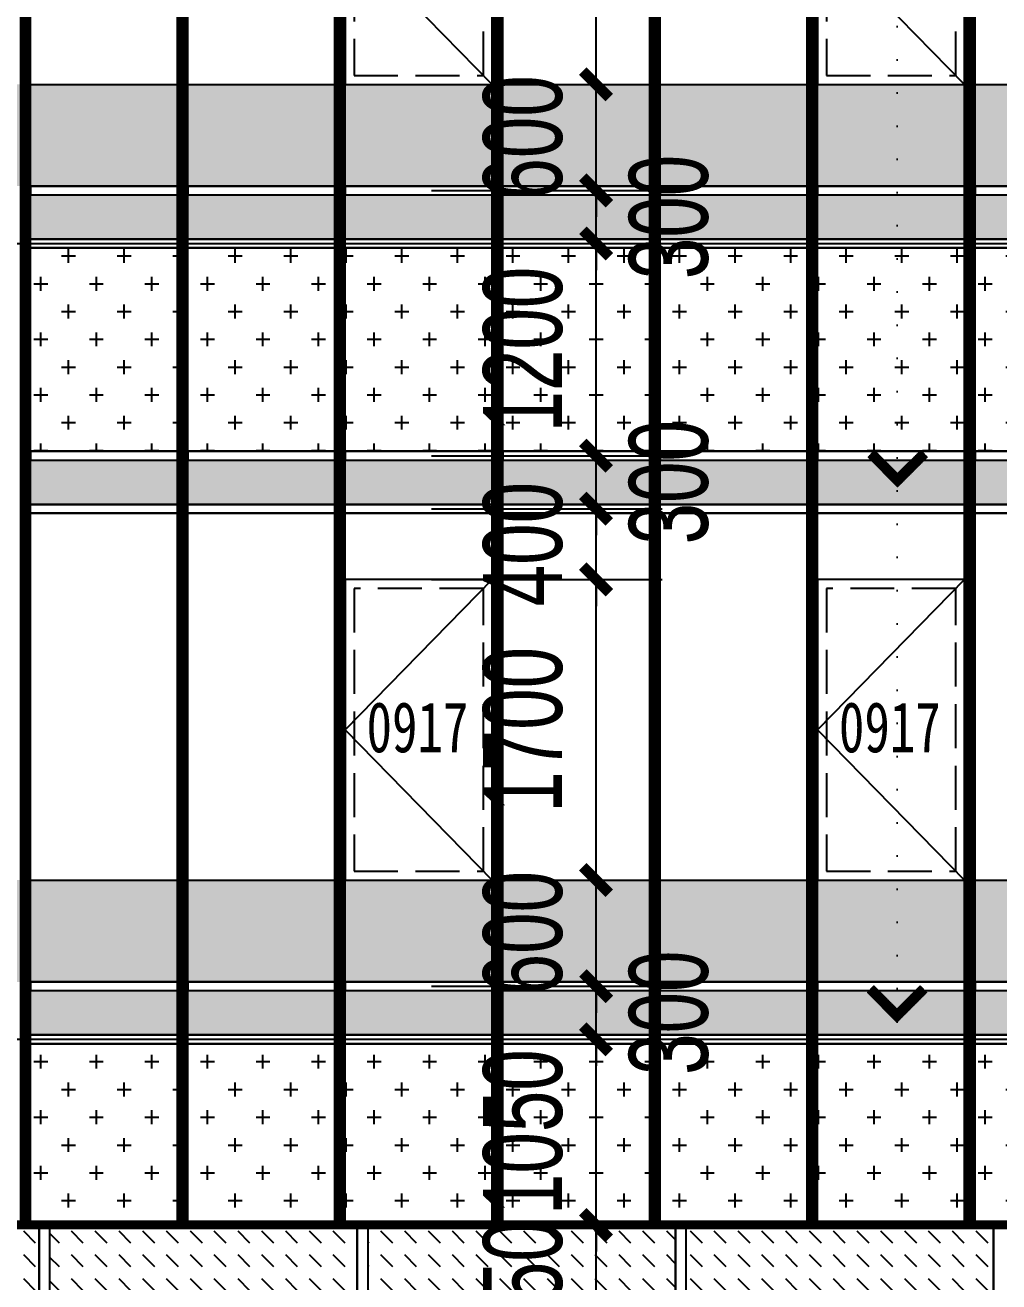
# Model space of a CAD drawing. Extents: x -483182 to 812890, y -390528 to -214858.
# Drawn here: x 177782 to 183291, y -317901 to -310794 of the extents above; entities that cross this region are included whole.
import ezdxf

# ---------------------------------------------------------------- set-up
doc = ezdxf.new("R2010")
doc.units = 0
doc.header["$LTSCALE"] = 1000
doc.header["$MEASUREMENT"] = 0
doc.linetypes.add('DASH', pattern=[0.35, 0.25, -0.1])
doc.linetypes.add('DOT2', pattern=[0.125, 0, -0.125])
for name, color, linetype in [('01-标注_尺寸', 124, 'Continuous'), ('01-标注_符号', 200, 'Continuous'), ('05-填充_156', 156, 'Continuous'), ('05-填充_168', 168, 'Continuous'), ('05-填充_18', 18, 'Continuous'), ('05-填充_天正', 14, 'Continuous'), ('A-C_幕墙龙骨', 133, 'Continuous'), ('A-C_窗', 140, 'Continuous'), ('E-立面轮廓', 241, 'Continuous')]:
    doc.layers.add(name, color=color, linetype=linetype)
doc.layers.add('04-不打印_辅助线', color=165, linetype='Continuous', plot=False)
doc.styles.add('_TCH_DIM_T3', font='ros.shx', dxfattribs={"width": 0.705882, "bigfont": 'jd.shx'})
doc.styles.add('logo-3', font='', dxfattribs={"width": 0.75})
doc.styles.get("Standard").update_dxf_attribs({"font": 'STXIHEI_0.TTF', "width": 0.75})
doc.styles.get('logo-3').set_extended_font_data('SimSun')
doc.dimstyles.new('_TCH_ARCH&&150', dxfattribs={"dimtxt": 446.25, "dimasz": 150, "dimexe": 375, "dimexo": 450, "dimgap": 189.375, "dimtad": 1, "dimdec": 0, "dimzin": 0, "dimdsep": 46, "dimtxsty": '_TCH_DIM_T3', "dimblk": 'ARCHTICK', "dimcen": 0.09, "dimclrt": 7, "dimazin": 2, "dimtfac": 1, "dimtdec": 0, "dimtix": 1, "dimtmove": 2, "dimatfit": 3, "dimfxl": 0, "dimtolj": 1, "dimtzin": 0, "dimarcsym": 0})
doc.dimstyles.new('副本 ISO-1', dxfattribs={"dimtxt": 2.5, "dimasz": 1.5, "dimexe": 1.25, "dimexo": 0.625, "dimtad": 1, "dimdec": 0, "dimtxsty": 'logo-3', "dimblk": 'ARCHTICK', "dimcen": 2.5, "dimdle": 1, "dimadec": 0, "dimazin": 0, "dimtfac": 1, "dimtdec": 0, "dimtix": 1, "dimtmove": 0, "dimatfit": 3, "dimldrblk": 'AR', "dimfxl": 0, "dimarcsym": 0})
pattern_1 = [(0, (-32249, 317429.43), (158.75, 158.75), [79.375, -238.125]), (90, (-32209.32, 317389.74), (-158.75, 158.75), [79.375, -238.125])]
pattern_2 = [(50, (0, 0), (364.36934, -31.87817), [38.1, -419.1]), (355, (0, 0), (-70.48565, 382.1133), [30.48, -335.28]), (100.451, (30.36, -2.66), (293.885, 350.23338), [32.38, -356.18]), (46.1842, (0, 101.6), (542.1581, -84.08466), [57.15, -628.65]), (96.6356, (45.2, 94.6), (474.8085, 494.8511), [48.57, -534.27]), (351.184, (0, 101.6), (474.8092, 494.8502), [45.72, -502.92]), (21, (50.8, 76.2), (303.22976, -204.53104), [38.1, -419.1]), (326, (50.8, 76.2), (123.60406, 368.37593), [30.48, -335.28]), (71.4514, (76.07, 59.16), (426.83298, 163.8457), [32.38, -356.18]), (37.5, (0, 0), (6.177207, 169.11008), [0, -331.216, 0, -340.36, 0, -336.55]), (7.5, (0, 0), (133.639325, 200.36115), [0, -194.056, 0, -323.596, 0, -128.27]), (327.5, (-113.28, 0), (271.18119, -11.45749), [0, -127, 0, -396.24, 0, -525.78]), (317.5, (-164.08, 0), (296.25836, 50.85298), [0, -165.1, 0, -263.144, 0, -373.38])]

# ---------------------------------------------------------------- blocks, each defined once
blk = doc.blocks.new('*U464')
at = {"layer": '05-填充_156'}
h = blk.add_hatch(dxfattribs=at)
h.set_pattern_fill('DASH', color=256, scale=100, angle=315)
h.set_pattern_definition([(315, (17475, 318054.43), (134.703842, -3e-14), [95.25, -95.25])])
h.paths.add_polyline_path([(0, 50), (1740, 50), (1740, 675), (0, 675)])
blk.add_lwpolyline([(0, 50), (1740, 50), (1740, 675), (0, 675)], close=True)
for points in [[(0, 50), (1740, 50)], [(0, 0), (1740, 0)]]:
    blk.add_lwpolyline(points)
blk = doc.blocks.new('*U94')
at = {"layer": 'A-C_窗'}
blk.add_blockref('*U464', (-870, -312.5), dxfattribs=at)
blk = doc.blocks.new('*U95')
at = {"layer": 'A-C_窗', "color": 0, "linetype": 'ByBlock', "lineweight": -2, "transparency": 16777216}
for p in [(7200, 0), (9000, 0), (10800, 0), (12600, 0)]:
    blk.add_blockref('*U94', p, dxfattribs=at)
blk = doc.blocks.new('_ArchTick')
at = {"color": 0, "linetype": 'ByBlock', "const_width": 0.4}
blk.add_lwpolyline([(-0.5, -0.5), (0.5, 0.5)], dxfattribs=at)
blk = doc.blocks.new('*X6')
at = {"color": 0}
for p, q in [((-1012.3116, 1692.7221), (-1012.3116, 1692.7226)), ((-1012.3115, 1692.7227), (-1012.2838, 1692.7227)), ((-1012.3111, 1692.7217), (-1012.2828, 1692.7217)), ((-1012.3106, 1692.7211), (-1012.3106, 1692.7236)), ((-1012.3105, 1692.7237), (-1012.2848, 1692.7237)), ((-1012.3101, 1692.7207), (-1012.2818, 1692.7207)), ((-1012.3096, 1692.7201), (-1012.3096, 1692.7246)), ((-1012.3095, 1692.7247), (-1012.2858, 1692.7247)), ((-1012.3091, 1692.7197), (-1012.2808, 1692.7197)), ((-1012.3086, 1692.7191), (-1012.3086, 1692.7256)), ((-1012.3085, 1692.7257), (-1012.2868, 1692.7257)), ((-1012.3076, 1692.7181), (-1012.3076, 1692.7266)), ((-1012.3075, 1692.7267), (-1012.2878, 1692.7267)), ((-1012.3066, 1692.7171), (-1012.3066, 1692.7276)), ((-1012.3065, 1692.7277), (-1012.2888, 1692.7277)), ((-1012.3056, 1692.7161), (-1012.3056, 1692.7286)), ((-1012.3055, 1692.7287), (-1012.2898, 1692.7287)), ((-1012.3046, 1692.7151), (-1012.3046, 1692.7296)), ((-1012.3045, 1692.7297), (-1012.2908, 1692.7297)), ((-1012.3036, 1692.7141), (-1012.3036, 1692.7306)), ((-1012.3035, 1692.7307), (-1012.2918, 1692.7307)), ((-1012.3026, 1692.7131), (-1012.3026, 1692.7316)), ((-1012.3025, 1692.7317), (-1012.2928, 1692.7317)), ((-1012.3016, 1692.7121), (-1012.3016, 1692.7326)), ((-1012.3015, 1692.7327), (-1012.2938, 1692.7327)), ((-1012.3006, 1692.7111), (-1012.3006, 1692.7336)), ((-1012.3005, 1692.7337), (-1012.2948, 1692.7337)), ((-1012.2996, 1692.7101), (-1012.2996, 1692.7346)), ((-1012.2995, 1692.7347), (-1012.2958, 1692.7347)), ((-1012.2986, 1692.7091), (-1012.2986, 1692.7356)), ((-1012.2985, 1692.7357), (-1012.2968, 1692.7357)), ((-1012.2976, 1692.7081), (-1012.2976, 1692.7364)), ((-1012.2966, 1692.7071), (-1012.2966, 1692.7354)), ((-1012.2956, 1692.7061), (-1012.2956, 1692.7344)), ((-1012.2946, 1692.7051), (-1012.2946, 1692.7334)), ((-1012.2936, 1692.7041), (-1012.2936, 1692.7324)), ((-1012.2926, 1692.7031), (-1012.2926, 1692.7314)), ((-1012.2916, 1692.7021), (-1012.2916, 1692.7304)), ((-1012.2906, 1692.7011), (-1012.2906, 1692.7294)), ((-1012.2896, 1692.7001), (-1012.2896, 1692.7284)), ((-1012.2886, 1692.6991), (-1012.2886, 1692.7274)), ((-1012.2876, 1692.6981), (-1012.2876, 1692.7264)), ((-1012.2866, 1692.6971), (-1012.2866, 1692.7254)), ((-1012.2856, 1692.6961), (-1012.2856, 1692.7244)), ((-1012.2846, 1692.6951), (-1012.2846, 1692.7234)), ((-1012.2836, 1692.6941), (-1012.2836, 1692.7224)), ((-1012.2826, 1692.6931), (-1012.2826, 1692.7214)), ((-1012.2816, 1692.6921), (-1012.2816, 1692.7204)), ((-1012.3081, 1692.7187), (-1012.2798, 1692.7187)), ((-1012.3071, 1692.7177), (-1012.2788, 1692.7177)), ((-1012.3061, 1692.7167), (-1012.2778, 1692.7167)), ((-1012.3051, 1692.7157), (-1012.2768, 1692.7157)), ((-1012.3041, 1692.7147), (-1012.2758, 1692.7147)), ((-1012.3031, 1692.7137), (-1012.2748, 1692.7137)), ((-1012.3021, 1692.7127), (-1012.2738, 1692.7127)), ((-1012.3011, 1692.7117), (-1012.2728, 1692.7117)), ((-1012.3001, 1692.7107), (-1012.2718, 1692.7107)), ((-1012.2991, 1692.7097), (-1012.2708, 1692.7097)), ((-1012.2981, 1692.7087), (-1012.2698, 1692.7087)), ((-1012.2971, 1692.7077), (-1012.2688, 1692.7077)), ((-1012.2961, 1692.7067), (-1012.2678, 1692.7067)), ((-1012.2951, 1692.7057), (-1012.2668, 1692.7057)), ((-1012.2941, 1692.7047), (-1012.2658, 1692.7047)), ((-1012.2931, 1692.7037), (-1012.2648, 1692.7037)), ((-1012.2921, 1692.7027), (-1012.2638, 1692.7027)), ((-1012.2911, 1692.7017), (-1012.2628, 1692.7017)), ((-1012.2901, 1692.7007), (-1012.2618, 1692.7007)), ((-1012.2891, 1692.6997), (-1012.2608, 1692.6997)), ((-1012.2881, 1692.6987), (-1012.2598, 1692.6987)), ((-1012.2871, 1692.6977), (-1012.2588, 1692.6977)), ((-1012.2861, 1692.6967), (-1012.2578, 1692.6967)), ((-1012.2851, 1692.6957), (-1012.2568, 1692.6957)), ((-1012.2841, 1692.6947), (-1012.2558, 1692.6947)), ((-1012.2831, 1692.6937), (-1012.2548, 1692.6937)), ((-1012.2821, 1692.6927), (-1012.2538, 1692.6927)), ((-1012.2811, 1692.6917), (-1012.2528, 1692.6917)), ((-1012.2806, 1692.6911), (-1012.2806, 1692.7194)), ((-1012.2796, 1692.6901), (-1012.2796, 1692.7184)), ((-1012.2786, 1692.6891), (-1012.2786, 1692.7174)), ((-1012.2776, 1692.6881), (-1012.2776, 1692.7164)), ((-1012.2766, 1692.6871), (-1012.2766, 1692.7154)), ((-1012.2756, 1692.6861), (-1012.2756, 1692.7144)), ((-1012.2746, 1692.6851), (-1012.2746, 1692.7134)), ((-1012.2736, 1692.6841), (-1012.2736, 1692.7124)), ((-1012.2726, 1692.6831), (-1012.2726, 1692.7114)), ((-1012.2716, 1692.6821), (-1012.2716, 1692.7104)), ((-1012.2706, 1692.6811), (-1012.2706, 1692.7094)), ((-1012.2696, 1692.6801), (-1012.2696, 1692.7084)), ((-1012.2686, 1692.6791), (-1012.2686, 1692.7074)), ((-1012.2676, 1692.6781), (-1012.2676, 1692.7064)), ((-1012.2666, 1692.6771), (-1012.2666, 1692.7054)), ((-1012.2656, 1692.6761), (-1012.2656, 1692.7044)), ((-1012.2646, 1692.6751), (-1012.2646, 1692.7034)), ((-1012.2636, 1692.6741), (-1012.2636, 1692.7024)), ((-1012.2626, 1692.6731), (-1012.2626, 1692.7014)), ((-1012.2616, 1692.6721), (-1012.2616, 1692.7004)), ((-1012.2606, 1692.6711), (-1012.2606, 1692.6994)), ((-1012.2596, 1692.6701), (-1012.2596, 1692.6984)), ((-1012.2586, 1692.6424), (-1012.2586, 1692.6974)), ((-1012.2576, 1692.6434), (-1012.2576, 1692.6964)), ((-1012.2566, 1692.6444), (-1012.2566, 1692.6954)), ((-1012.2556, 1692.6454), (-1012.2556, 1692.6944)), ((-1012.2546, 1692.6464), (-1012.2546, 1692.6934)), ((-1012.2536, 1692.6474), (-1012.2536, 1692.6924)), ((-1012.2526, 1692.6484), (-1012.2526, 1692.6914)), ((-1012.2801, 1692.6907), (-1012.2518, 1692.6907)), ((-1012.2791, 1692.6897), (-1012.2508, 1692.6897)), ((-1012.2781, 1692.6887), (-1012.2498, 1692.6887)), ((-1012.2771, 1692.6877), (-1012.2488, 1692.6877)), ((-1012.2761, 1692.6867), (-1012.2478, 1692.6867)), ((-1012.2751, 1692.6857), (-1012.2468, 1692.6857)), ((-1012.2741, 1692.6847), (-1012.2458, 1692.6847)), ((-1012.2731, 1692.6837), (-1012.2448, 1692.6837)), ((-1012.2721, 1692.6827), (-1012.2438, 1692.6827)), ((-1012.2711, 1692.6817), (-1012.2428, 1692.6817)), ((-1012.2701, 1692.6807), (-1012.2418, 1692.6807)), ((-1012.2691, 1692.6797), (-1012.2408, 1692.6797)), ((-1012.2681, 1692.6787), (-1012.2398, 1692.6787)), ((-1012.2671, 1692.6777), (-1012.2388, 1692.6777)), ((-1012.2666, 1692.6627), (-1012.2383, 1692.6627)), ((-1012.2666, 1692.6344), (-1012.2666, 1692.6627)), ((-1012.2661, 1692.6767), (-1012.2378, 1692.6767)), ((-1012.2656, 1692.6637), (-1012.2373, 1692.6637)), ((-1012.2656, 1692.6354), (-1012.2656, 1692.6637)), ((-1012.2651, 1692.6757), (-1012.2368, 1692.6757)), ((-1012.2646, 1692.6647), (-1012.2363, 1692.6647)), ((-1012.2646, 1692.6364), (-1012.2646, 1692.6647)), ((-1012.2641, 1692.6747), (-1012.2358, 1692.6747)), ((-1012.2636, 1692.6657), (-1012.2353, 1692.6657)), ((-1012.2636, 1692.6374), (-1012.2636, 1692.6657)), ((-1012.2631, 1692.6737), (-1012.2348, 1692.6737)), ((-1012.2626, 1692.6667), (-1012.2343, 1692.6667)), ((-1012.2626, 1692.6384), (-1012.2626, 1692.6667)), ((-1012.2621, 1692.6727), (-1012.2338, 1692.6727)), ((-1012.2616, 1692.6677), (-1012.2333, 1692.6677)), ((-1012.2616, 1692.6394), (-1012.2616, 1692.6677)), ((-1012.2611, 1692.6717), (-1012.2328, 1692.6717)), ((-1012.2606, 1692.6687), (-1012.2323, 1692.6687)), ((-1012.2606, 1692.6404), (-1012.2606, 1692.6687)), ((-1012.2601, 1692.6707), (-1012.2318, 1692.6707)), ((-1012.2596, 1692.6697), (-1012.2313, 1692.6697)), ((-1012.2596, 1692.6414), (-1012.2596, 1692.6697)), ((-1012.2516, 1692.6494), (-1012.2516, 1692.6904)), ((-1012.2506, 1692.6504), (-1012.2506, 1692.6894)), ((-1012.2496, 1692.6514), (-1012.2496, 1692.6884)), ((-1012.2486, 1692.6524), (-1012.2486, 1692.6874)), ((-1012.2476, 1692.6534), (-1012.2476, 1692.6864)), ((-1012.2466, 1692.6544), (-1012.2466, 1692.6854)), ((-1012.2456, 1692.6554), (-1012.2456, 1692.6844)), ((-1012.2446, 1692.6564), (-1012.2446, 1692.6834)), ((-1012.2436, 1692.6574), (-1012.2436, 1692.6824)), ((-1012.2426, 1692.6584), (-1012.2426, 1692.6814)), ((-1012.2416, 1692.6594), (-1012.2416, 1692.6804)), ((-1012.2406, 1692.6604), (-1012.2406, 1692.6794)), ((-1012.2396, 1692.6614), (-1012.2396, 1692.6784)), ((-1012.2386, 1692.6624), (-1012.2386, 1692.6774)), ((-1012.2376, 1692.6634), (-1012.2376, 1692.6764)), ((-1012.2366, 1692.6644), (-1012.2366, 1692.6754)), ((-1012.2356, 1692.6654), (-1012.2356, 1692.6744)), ((-1012.2346, 1692.6664), (-1012.2346, 1692.6734)), ((-1012.2336, 1692.6674), (-1012.2336, 1692.6724)), ((-1012.2326, 1692.6684), (-1012.2326, 1692.6714)), ((-1012.2316, 1692.6694), (-1012.2316, 1692.6704)), ((-1012.2946, 1692.6347), (-1012.2663, 1692.6347)), ((-1012.2946, 1692.6064), (-1012.2946, 1692.6347)), ((-1012.2936, 1692.6357), (-1012.2653, 1692.6357)), ((-1012.2936, 1692.6074), (-1012.2936, 1692.6357)), ((-1012.2926, 1692.6367), (-1012.2643, 1692.6367)), ((-1012.2926, 1692.6084), (-1012.2926, 1692.6367)), ((-1012.2916, 1692.6377), (-1012.2633, 1692.6377)), ((-1012.2916, 1692.6094), (-1012.2916, 1692.6377)), ((-1012.2906, 1692.6387), (-1012.2623, 1692.6387)), ((-1012.2906, 1692.6104), (-1012.2906, 1692.6387)), ((-1012.2896, 1692.6397), (-1012.2613, 1692.6397)), ((-1012.2896, 1692.6114), (-1012.2896, 1692.6397)), ((-1012.2886, 1692.6407), (-1012.2603, 1692.6407)), ((-1012.2886, 1692.6124), (-1012.2886, 1692.6407)), ((-1012.2876, 1692.6417), (-1012.2593, 1692.6417)), ((-1012.2876, 1692.6134), (-1012.2876, 1692.6417)), ((-1012.2866, 1692.6427), (-1012.2583, 1692.6427)), ((-1012.2866, 1692.6144), (-1012.2866, 1692.6427)), ((-1012.2856, 1692.6437), (-1012.2573, 1692.6437)), ((-1012.2856, 1692.6154), (-1012.2856, 1692.6437)), ((-1012.2846, 1692.6447), (-1012.2563, 1692.6447)), ((-1012.2846, 1692.6164), (-1012.2846, 1692.6447)), ((-1012.2836, 1692.6457), (-1012.2553, 1692.6457)), ((-1012.2836, 1692.6174), (-1012.2836, 1692.6457)), ((-1012.2826, 1692.6467), (-1012.2543, 1692.6467)), ((-1012.2826, 1692.6184), (-1012.2826, 1692.6467)), ((-1012.2816, 1692.6477), (-1012.2533, 1692.6477)), ((-1012.2816, 1692.6194), (-1012.2816, 1692.6477)), ((-1012.2806, 1692.6487), (-1012.2523, 1692.6487)), ((-1012.2806, 1692.6204), (-1012.2806, 1692.6487)), ((-1012.2796, 1692.6497), (-1012.2513, 1692.6497)), ((-1012.2796, 1692.6214), (-1012.2796, 1692.6497)), ((-1012.2786, 1692.6507), (-1012.2503, 1692.6507)), ((-1012.2786, 1692.6224), (-1012.2786, 1692.6507)), ((-1012.2776, 1692.6517), (-1012.2493, 1692.6517)), ((-1012.2776, 1692.6234), (-1012.2776, 1692.6517)), ((-1012.2766, 1692.6527), (-1012.2483, 1692.6527)), ((-1012.2766, 1692.6244), (-1012.2766, 1692.6527)), ((-1012.2756, 1692.6537), (-1012.2473, 1692.6537)), ((-1012.2756, 1692.6254), (-1012.2756, 1692.6537)), ((-1012.2746, 1692.6547), (-1012.2463, 1692.6547)), ((-1012.2746, 1692.6264), (-1012.2746, 1692.6547)), ((-1012.2736, 1692.6557), (-1012.2453, 1692.6557)), ((-1012.2736, 1692.6274), (-1012.2736, 1692.6557)), ((-1012.2726, 1692.6567), (-1012.2443, 1692.6567)), ((-1012.2726, 1692.6284), (-1012.2726, 1692.6567)), ((-1012.2716, 1692.6577), (-1012.2433, 1692.6577)), ((-1012.2716, 1692.6294), (-1012.2716, 1692.6577)), ((-1012.2706, 1692.6587), (-1012.2423, 1692.6587)), ((-1012.2706, 1692.6304), (-1012.2706, 1692.6587)), ((-1012.2696, 1692.6597), (-1012.2413, 1692.6597)), ((-1012.2696, 1692.6314), (-1012.2696, 1692.6597)), ((-1012.2686, 1692.6607), (-1012.2403, 1692.6607)), ((-1012.2686, 1692.6324), (-1012.2686, 1692.6607)), ((-1012.2676, 1692.6617), (-1012.2393, 1692.6617)), ((-1012.2676, 1692.6334), (-1012.2676, 1692.6617)), ((-1012.3116, 1692.6177), (-1012.2833, 1692.6177)), ((-1012.3116, 1692.6172), (-1012.3116, 1692.6177)), ((-1012.3111, 1692.6167), (-1012.2843, 1692.6167)), ((-1012.3106, 1692.6187), (-1012.2823, 1692.6187)), ((-1012.3106, 1692.6162), (-1012.3106, 1692.6187)), ((-1012.3101, 1692.6157), (-1012.2853, 1692.6157)), ((-1012.3096, 1692.6197), (-1012.2813, 1692.6197)), ((-1012.3096, 1692.6152), (-1012.3096, 1692.6197)), ((-1012.3091, 1692.6147), (-1012.2863, 1692.6147)), ((-1012.3086, 1692.6207), (-1012.2803, 1692.6207)), ((-1012.3086, 1692.6142), (-1012.3086, 1692.6207)), ((-1012.3081, 1692.6137), (-1012.2873, 1692.6137)), ((-1012.3076, 1692.6217), (-1012.2793, 1692.6217)), ((-1012.3076, 1692.6132), (-1012.3076, 1692.6217)), ((-1012.3071, 1692.6127), (-1012.2883, 1692.6127)), ((-1012.3066, 1692.6227), (-1012.2783, 1692.6227)), ((-1012.3066, 1692.6122), (-1012.3066, 1692.6227)), ((-1012.3061, 1692.6117), (-1012.2893, 1692.6117)), ((-1012.3056, 1692.6237), (-1012.2773, 1692.6237)), ((-1012.3056, 1692.6112), (-1012.3056, 1692.6237)), ((-1012.3051, 1692.6107), (-1012.2903, 1692.6107)), ((-1012.3046, 1692.6247), (-1012.2763, 1692.6247)), ((-1012.3046, 1692.6102), (-1012.3046, 1692.6247)), ((-1012.3041, 1692.6097), (-1012.2913, 1692.6097)), ((-1012.3036, 1692.6257), (-1012.2753, 1692.6257)), ((-1012.3036, 1692.6092), (-1012.3036, 1692.6257)), ((-1012.3031, 1692.6087), (-1012.2923, 1692.6087)), ((-1012.3026, 1692.6267), (-1012.2743, 1692.6267)), ((-1012.3026, 1692.6082), (-1012.3026, 1692.6267)), ((-1012.3021, 1692.6077), (-1012.2933, 1692.6077)), ((-1012.3016, 1692.6277), (-1012.2733, 1692.6277)), ((-1012.3016, 1692.6072), (-1012.3016, 1692.6277)), ((-1012.3011, 1692.6067), (-1012.2943, 1692.6067)), ((-1012.3006, 1692.6287), (-1012.2723, 1692.6287)), ((-1012.3006, 1692.6062), (-1012.3006, 1692.6287)), ((-1012.3001, 1692.6057), (-1012.2953, 1692.6057)), ((-1012.2996, 1692.6297), (-1012.2713, 1692.6297)), ((-1012.2996, 1692.6052), (-1012.2996, 1692.6297)), ((-1012.2986, 1692.6307), (-1012.2703, 1692.6307)), ((-1012.2986, 1692.6042), (-1012.2986, 1692.6307)), ((-1012.2976, 1692.6317), (-1012.2693, 1692.6317)), ((-1012.2976, 1692.6034), (-1012.2976, 1692.6317)), ((-1012.2966, 1692.6327), (-1012.2683, 1692.6327)), ((-1012.2966, 1692.6044), (-1012.2966, 1692.6327)), ((-1012.2956, 1692.6337), (-1012.2673, 1692.6337)), ((-1012.2956, 1692.6054), (-1012.2956, 1692.6337)), ((-1012.2991, 1692.6047), (-1012.2963, 1692.6047)), ((-1012.2981, 1692.6037), (-1012.2973, 1692.6037))]:
    blk.add_line(p, q, dxfattribs=at)
blk = doc.blocks.new('A-ARROW')
blk.add_lwpolyline([(0.0808, 0.0525), (0.0666, 0.0666), (0, 0), (0.0666, -0.0666), (0.0808, -0.0525), (0.0283, 0)], close=True)
at = {"rotation": 180}
blk.add_blockref('*X6', (-1012.2311, 1692.6699), dxfattribs=at)
blk = doc.blocks.new('AR')
at = {"xscale": -21.59999999986031, "yscale": 21.59999999999127, "zscale": 21.6, "rotation": 359.9999997162888}
blk.add_blockref('A-ARROW', (0.002, -0.002), dxfattribs=at)
blk = doc.blocks.new('*U396')
at = {"layer": '05-填充_156'}
h = blk.add_hatch(dxfattribs=at)
h.set_pattern_fill('CROSS', color=136, scale=100)
h.set_pattern_definition(pattern_1)
h.paths.add_polyline_path([(0, 5375), (840, 5375), (840, 4225), (0, 4225)])
h = blk.add_hatch(dxfattribs=at)
h.set_pattern_fill('CROSS', color=136, scale=100)
h.set_pattern_definition(pattern_1)
h.paths.add_polyline_path([(0, 875), (840, 875), (840, -150), (0, -150)])
at = {"layer": '05-填充_168'}
h = blk.add_hatch(color=256, dxfattribs=at)
h.dxf.hatch_style = 1
h.paths.add_polyline_path([(0, 5675), (840, 5675), (840, 5425), (0, 5425)])
h = blk.add_hatch(color=256, dxfattribs=at)
h.dxf.hatch_style = 1
h.paths.add_polyline_path([(0, 4175), (840, 4175), (840, 3925), (0, 3925)])
h = blk.add_hatch(color=256, dxfattribs=at)
h.dxf.hatch_style = 1
h.paths.add_polyline_path([(0, 1175), (840, 1175), (840, 925), (0, 925)])
for points in [[(0, 6300), (840, 6300)], [(0, 5725), (840, 5725)], [(0, 5675), (840, 5675)], [(0, 5675), (840, 5675)], [(0, 5425), (840, 5425)], [(0, 5375), (840, 5375)], [(0, 4225), (840, 4225)], [(0, 4175), (840, 4175)], [(0, 3925), (840, 3925)], [(0, 3875), (840, 3875)], [(0, 1800), (840, 1800)], [(0, 1225), (840, 1225)], [(0, 1175), (840, 1175)], [(0, 925), (840, 925)], [(0, 875), (840, 875)]]:
    blk.add_lwpolyline(points)
for points in [[(0, 5675), (840, 5675), (840, 5725), (0, 5725)], [(0, 5675), (840, 5675), (840, 5425), (0, 5425)], [(840, 5375), (0, 5375), (0, 5425), (840, 5425)], [(0, 5375), (840, 5375), (840, 4225), (0, 4225)], [(0, 4175), (840, 4175), (840, 4225), (0, 4225)], [(0, 4175), (840, 4175), (840, 3925), (0, 3925)], [(840, 3875), (0, 3875), (0, 3925), (840, 3925)], [(0, 1175), (840, 1175), (840, 1225), (0, 1225)], [(0, 1175), (840, 1175), (840, 925), (0, 925)], [(840, 875), (0, 875), (0, 925), (840, 925)], [(0, 875), (840, 875), (840, -150), (0, -150)]]:
    blk.add_lwpolyline(points, close=True)
blk = doc.blocks.new('*U121')
at = {"layer": 'A-C_窗'}
blk.add_blockref('*U396', (-420, -3150), dxfattribs=at)
blk = doc.blocks.new('*U122')
at = {"layer": 'A-C_窗', "color": 0, "linetype": 'ByBlock', "lineweight": -2, "transparency": 16777216}
for p in [(19800, 0), (20700, 0), (21600, 0), (22500, 0), (23400, 0), (24300, 0), (25200, 0)]:
    blk.add_blockref('*U121', p, dxfattribs=at)
blk = doc.blocks.new('*U722')
blk.add_lwpolyline([(0, 0), (840, 0), (840, 1700), (0, 1700)], close=True)
blk.add_lwpolyline([(840, 1700), (0, 850), (840, 0)])
at = {"linetype": 'DASH'}
blk.add_lwpolyline([(50, 50), (790, 50), (790, 1650), (50, 1650)], close=True, dxfattribs=at)
at = {"layer": '04-不打印_辅助线', "width": 0.75}
blk.add_text('0917', height=285.43, dxfattribs=at).set_placement((121.4, 723))
blk = doc.blocks.new('lkjgliutg')
at = {"layer": '05-填充_18', "const_width": 60}
for points in [[(25200, -150), (25200, 12356)], [(26100, -150), (26100, 12404.4)], [(24300, -150), (24300, 12307.6)], [(22500, -150), (22500, 12210.7)], [(23400, -150), (23400, 12259.1)], [(21600, -150), (21600, 12162.3)], [(20700, -150), (20700, 12113.9)]]:
    blk.add_lwpolyline(points, dxfattribs=at)
at = {"layer": 'A-C_幕墙龙骨'}
for points in [[(26070, -149.7), (26070, 12402.8)], [(26130, -150.3), (26130, 12406)], [(24270, -149.7), (24270, 12306)], [(24330, -150.3), (24330, 12309.2)], [(25170, -149.7), (25170, 12354.4)], [(25230, -150.3), (25230, 12357.6)], [(23370, -149.7), (23370, 12257.5)], [(23430, -150.3), (23430, 12260.8)], [(21570, -149.7), (21570, 12160.7)], [(21630, -150.3), (21630, 12163.9)], [(22470, -149.7), (22470, 12209.1)], [(22530, -150.3), (22530, 12212.3)], [(20730, -150.3), (20730, 12115.5)]]:
    blk.add_lwpolyline(points, dxfattribs=at)
at = {"layer": 'A-C_窗'}
blk.add_lwpolyline([(27876, 12500), (0, 11000), (0, -150), (27876, -150)], close=True, dxfattribs=at)
for name, p in [('*U722', (22530, 6299.7)), ('*U722', (25230, 6299.7)), ('*U122', (1350, 3149.7)), ('*U722', (22530, 1799.7)), ('*U722', (25230, 1799.7))]:
    blk.add_blockref(name, p, dxfattribs=at)
blk = doc.blocks.new('*D2275')
at = {"layer": '01-标注_尺寸', "color": 0, "lineweight": -2, "transparency": 16777216}
for p, q in [((181011.9, -317579.8), (181011.9, -317429.8)), ((180081.1, -317579.8), (181386.9, -317579.8)), ((181011.9, -318229.4), (181011.9, -317579.8)), ((180081.1, -318229.4), (181386.9, -318229.4)), ((181011.9, -318229.4), (181011.9, -318379.4))]:
    blk.add_line(p, q, dxfattribs=at)
at = {"layer": 'Defpoints', "color": 0, "transparency": 16777216}
for p in [(179631.1, -317579.8), (181011.9, -317579.8), (179631.1, -318229.4)]:
    blk.add_point(p, dxfattribs=at)
at = {"layer": '01-标注_尺寸', "color": 0, "lineweight": -2, "transparency": 16777216, "xscale": 150, "yscale": 150, "zscale": 150}
for p, rotation in [((181011.9, -317579.8), 270), ((181011.9, -318229.4), 90)]:
    blk.add_blockref('_ArchTick', p, dxfattribs=dict(at, rotation=rotation))
at = {"layer": '01-标注_尺寸', "color": 7, "transparency": 16777216, "insert": (180599.4, -317904.6), "char_height": 446.25, "attachment_point": 5, "rotation": 90, "style": '_TCH_DIM_T3'}
blk.add_mtext('\\A1;650', dxfattribs=at)
blk = doc.blocks.new('*D2276')
at = {"layer": '01-标注_尺寸', "color": 0, "lineweight": -2, "transparency": 16777216}
for p, q in [((181011.9, -316529.4), (181011.9, -316379.4)), ((180081.1, -316529.4), (181386.9, -316529.4)), ((181011.9, -317579.8), (181011.9, -316529.4)), ((180081.1, -317579.8), (181386.9, -317579.8)), ((181011.9, -317579.8), (181011.9, -317729.8))]:
    blk.add_line(p, q, dxfattribs=at)
at = {"layer": 'Defpoints', "color": 0, "transparency": 16777216}
for p in [(179631.1, -316529.4), (181011.9, -316529.4), (179631.1, -317579.8)]:
    blk.add_point(p, dxfattribs=at)
at = {"layer": '01-标注_尺寸', "color": 0, "lineweight": -2, "transparency": 16777216, "xscale": 150, "yscale": 150, "zscale": 150}
for p, rotation in [((181011.9, -316529.4), 270), ((181011.9, -317579.8), 90)]:
    blk.add_blockref('_ArchTick', p, dxfattribs=dict(at, rotation=rotation))
at = {"layer": '01-标注_尺寸', "color": 7, "transparency": 16777216, "insert": (180599.4, -317054.6), "char_height": 446.25, "attachment_point": 5, "rotation": 90, "style": '_TCH_DIM_T3'}
blk.add_mtext('\\A1;1050', dxfattribs=at)
blk = doc.blocks.new('*D2277')
at = {"layer": '01-标注_尺寸', "color": 0, "lineweight": -2, "transparency": 16777216}
for p, q in [((181011.9, -316229.4), (181011.9, -316079.4)), ((180081.1, -316229.4), (181386.9, -316229.4)), ((181011.9, -316529.4), (181011.9, -316229.4)), ((180081.1, -316529.4), (181386.9, -316529.4)), ((181011.9, -316529.4), (181011.9, -316679.4))]:
    blk.add_line(p, q, dxfattribs=at)
at = {"layer": 'Defpoints', "color": 0, "transparency": 16777216}
for p in [(179631.1, -316229.4), (181011.9, -316229.4), (179631.1, -316529.4)]:
    blk.add_point(p, dxfattribs=at)
at = {"layer": '01-标注_尺寸', "color": 0, "lineweight": -2, "transparency": 16777216, "xscale": 150, "yscale": 150, "zscale": 150}
for p, rotation in [((181011.9, -316229.4), 270), ((181011.9, -316529.4), 90)]:
    blk.add_blockref('_ArchTick', p, dxfattribs=dict(at, rotation=rotation))
at = {"layer": '01-标注_尺寸', "color": 7, "transparency": 16777216, "insert": (181424.4, -316379.4), "char_height": 446.25, "attachment_point": 5, "rotation": 90, "style": '_TCH_DIM_T3'}
blk.add_mtext('\\A1;300', dxfattribs=at)
blk = doc.blocks.new('*D2278')
at = {"layer": '01-标注_尺寸', "color": 0, "lineweight": -2, "transparency": 16777216}
for p, q in [((181011.9, -315629.4), (181011.9, -315479.4)), ((180081.1, -315629.4), (181386.9, -315629.4)), ((181011.9, -316229.4), (181011.9, -315629.4)), ((180081.1, -316229.4), (181386.9, -316229.4)), ((181011.9, -316229.4), (181011.9, -316379.4))]:
    blk.add_line(p, q, dxfattribs=at)
at = {"layer": 'Defpoints', "color": 0, "transparency": 16777216}
for p in [(179631.1, -315629.4), (181011.9, -315629.4), (179631.1, -316229.4)]:
    blk.add_point(p, dxfattribs=at)
at = {"layer": '01-标注_尺寸', "color": 0, "lineweight": -2, "transparency": 16777216, "xscale": 150, "yscale": 150, "zscale": 150}
for p, rotation in [((181011.9, -315629.4), 270), ((181011.9, -316229.4), 90)]:
    blk.add_blockref('_ArchTick', p, dxfattribs=dict(at, rotation=rotation))
at = {"layer": '01-标注_尺寸', "color": 7, "transparency": 16777216, "insert": (180599.4, -315929.4), "char_height": 446.25, "attachment_point": 5, "rotation": 90, "style": '_TCH_DIM_T3'}
blk.add_mtext('\\A1;600', dxfattribs=at)
blk = doc.blocks.new('*D2279')
at = {"layer": '01-标注_尺寸', "color": 0, "lineweight": -2, "transparency": 16777216}
for p, q in [((180081.1, -313929.4), (181386.9, -313929.4)), ((181011.9, -315629.4), (181011.9, -313929.4)), ((180081.1, -315629.4), (181386.9, -315629.4))]:
    blk.add_line(p, q, dxfattribs=at)
at = {"layer": 'Defpoints', "color": 0, "transparency": 16777216}
for p in [(179631.1, -313929.4), (181011.9, -313929.4), (179631.1, -315629.4)]:
    blk.add_point(p, dxfattribs=at)
at = {"layer": '01-标注_尺寸', "color": 0, "lineweight": -2, "transparency": 16777216, "xscale": 150, "yscale": 150, "zscale": 150}
for p, rotation in [((181011.9, -313929.4), 90), ((181011.9, -315629.4), 270)]:
    blk.add_blockref('_ArchTick', p, dxfattribs=dict(at, rotation=rotation))
at = {"layer": '01-标注_尺寸', "color": 7, "transparency": 16777216, "insert": (180599.4, -314779.4), "char_height": 446.25, "attachment_point": 5, "rotation": 90, "style": '_TCH_DIM_T3'}
blk.add_mtext('\\A1;1700', dxfattribs=at)
blk = doc.blocks.new('*D2280')
at = {"layer": '01-标注_尺寸', "color": 0, "lineweight": -2, "transparency": 16777216}
for p, q in [((181011.9, -313529.4), (181011.9, -313379.4)), ((180081.1, -313529.4), (181386.9, -313529.4)), ((181011.9, -313929.4), (181011.9, -313529.4)), ((180081.1, -313929.4), (181386.9, -313929.4)), ((181011.9, -313929.4), (181011.9, -314079.4))]:
    blk.add_line(p, q, dxfattribs=at)
at = {"layer": 'Defpoints', "color": 0, "transparency": 16777216}
for p in [(179631.1, -313529.4), (181011.9, -313529.4), (179631.1, -313929.4)]:
    blk.add_point(p, dxfattribs=at)
at = {"layer": '01-标注_尺寸', "color": 0, "lineweight": -2, "transparency": 16777216, "xscale": 150, "yscale": 150, "zscale": 150}
for p, rotation in [((181011.9, -313529.4), 270), ((181011.9, -313929.4), 90)]:
    blk.add_blockref('_ArchTick', p, dxfattribs=dict(at, rotation=rotation))
at = {"layer": '01-标注_尺寸', "color": 7, "transparency": 16777216, "insert": (180599.4, -313729.4), "char_height": 446.25, "attachment_point": 5, "rotation": 90, "style": '_TCH_DIM_T3'}
blk.add_mtext('\\A1;400', dxfattribs=at)
blk = doc.blocks.new('*D2281')
at = {"layer": '01-标注_尺寸', "color": 0, "lineweight": -2, "transparency": 16777216}
for p, q in [((181011.9, -313229.4), (181011.9, -313079.4)), ((180081.1, -313229.4), (181386.9, -313229.4)), ((181011.9, -313529.4), (181011.9, -313229.4)), ((180081.1, -313529.4), (181386.9, -313529.4)), ((181011.9, -313529.4), (181011.9, -313679.4))]:
    blk.add_line(p, q, dxfattribs=at)
at = {"layer": 'Defpoints', "color": 0, "transparency": 16777216}
for p in [(179631.1, -313229.4), (181011.9, -313229.4), (179631.1, -313529.4)]:
    blk.add_point(p, dxfattribs=at)
at = {"layer": '01-标注_尺寸', "color": 0, "lineweight": -2, "transparency": 16777216, "xscale": 150, "yscale": 150, "zscale": 150}
for p, rotation in [((181011.9, -313229.4), 270), ((181011.9, -313529.4), 90)]:
    blk.add_blockref('_ArchTick', p, dxfattribs=dict(at, rotation=rotation))
at = {"layer": '01-标注_尺寸', "color": 7, "transparency": 16777216, "insert": (181424.4, -313379.4), "char_height": 446.25, "attachment_point": 5, "rotation": 90, "style": '_TCH_DIM_T3'}
blk.add_mtext('\\A1;300', dxfattribs=at)
blk = doc.blocks.new('*D2282')
at = {"layer": '01-标注_尺寸', "color": 0, "lineweight": -2, "transparency": 16777216}
for p, q in [((180081.1, -312029.4), (181386.9, -312029.4)), ((181011.9, -313229.4), (181011.9, -312029.4)), ((180081.1, -313229.4), (181386.9, -313229.4))]:
    blk.add_line(p, q, dxfattribs=at)
at = {"layer": 'Defpoints', "color": 0, "transparency": 16777216}
for p in [(179631.1, -312029.4), (181011.9, -312029.4), (179631.1, -313229.4)]:
    blk.add_point(p, dxfattribs=at)
at = {"layer": '01-标注_尺寸', "color": 0, "lineweight": -2, "transparency": 16777216, "xscale": 150, "yscale": 150, "zscale": 150}
for p, rotation in [((181011.9, -312029.4), 90), ((181011.9, -313229.4), 270)]:
    blk.add_blockref('_ArchTick', p, dxfattribs=dict(at, rotation=rotation))
at = {"layer": '01-标注_尺寸', "color": 7, "transparency": 16777216, "insert": (180599.4, -312629.4), "char_height": 446.25, "attachment_point": 5, "rotation": 90, "style": '_TCH_DIM_T3'}
blk.add_mtext('\\A1;1200', dxfattribs=at)
blk = doc.blocks.new('*D2283')
at = {"layer": '01-标注_尺寸', "color": 0, "lineweight": -2, "transparency": 16777216}
for p, q in [((181011.9, -311729.4), (181011.9, -311579.4)), ((180081.1, -311729.4), (181386.9, -311729.4)), ((181011.9, -312029.4), (181011.9, -311729.4)), ((180081.1, -312029.4), (181386.9, -312029.4)), ((181011.9, -312029.4), (181011.9, -312179.4))]:
    blk.add_line(p, q, dxfattribs=at)
at = {"layer": 'Defpoints', "color": 0, "transparency": 16777216}
for p in [(179631.1, -311729.4), (181011.9, -311729.4), (179631.1, -312029.4)]:
    blk.add_point(p, dxfattribs=at)
at = {"layer": '01-标注_尺寸', "color": 0, "lineweight": -2, "transparency": 16777216, "xscale": 150, "yscale": 150, "zscale": 150}
for p, rotation in [((181011.9, -311729.4), 270), ((181011.9, -312029.4), 90)]:
    blk.add_blockref('_ArchTick', p, dxfattribs=dict(at, rotation=rotation))
at = {"layer": '01-标注_尺寸', "color": 7, "transparency": 16777216, "insert": (181424.4, -311879.4), "char_height": 446.25, "attachment_point": 5, "rotation": 90, "style": '_TCH_DIM_T3'}
blk.add_mtext('\\A1;300', dxfattribs=at)
blk = doc.blocks.new('*D2284')
at = {"layer": '01-标注_尺寸', "color": 0, "lineweight": -2, "transparency": 16777216}
for p, q in [((181011.9, -311129.4), (181011.9, -310979.4)), ((180081.1, -311129.4), (181386.9, -311129.4)), ((181011.9, -311729.4), (181011.9, -311129.4)), ((180081.1, -311729.4), (181386.9, -311729.4)), ((181011.9, -311729.4), (181011.9, -311879.4))]:
    blk.add_line(p, q, dxfattribs=at)
at = {"layer": 'Defpoints', "color": 0, "transparency": 16777216}
for p in [(179631.1, -311129.4), (181011.9, -311129.4), (179631.1, -311729.4)]:
    blk.add_point(p, dxfattribs=at)
at = {"layer": '01-标注_尺寸', "color": 0, "lineweight": -2, "transparency": 16777216, "xscale": 150, "yscale": 150, "zscale": 150}
for p, rotation in [((181011.9, -311129.4), 270), ((181011.9, -311729.4), 90)]:
    blk.add_blockref('_ArchTick', p, dxfattribs=dict(at, rotation=rotation))
at = {"layer": '01-标注_尺寸', "color": 7, "transparency": 16777216, "insert": (180599.4, -311429.4), "char_height": 446.25, "attachment_point": 5, "rotation": 90, "style": '_TCH_DIM_T3'}
blk.add_mtext('\\A1;600', dxfattribs=at)
blk = doc.blocks.new('*D2285')
at = {"layer": '01-标注_尺寸', "color": 0, "lineweight": -2, "transparency": 16777216}
for p, q in [((180081.1, -309429.4), (181386.9, -309429.4)), ((181011.9, -311129.4), (181011.9, -309429.4)), ((180081.1, -311129.4), (181386.9, -311129.4))]:
    blk.add_line(p, q, dxfattribs=at)
at = {"layer": 'Defpoints', "color": 0, "transparency": 16777216}
for p in [(179631.1, -309429.4), (181011.9, -309429.4), (179631.1, -311129.4)]:
    blk.add_point(p, dxfattribs=at)
at = {"layer": '01-标注_尺寸', "color": 0, "lineweight": -2, "transparency": 16777216, "xscale": 150, "yscale": 150, "zscale": 150}
for p, rotation in [((181011.9, -309429.4), 90), ((181011.9, -311129.4), 270)]:
    blk.add_blockref('_ArchTick', p, dxfattribs=dict(at, rotation=rotation))
at = {"layer": '01-标注_尺寸', "color": 7, "transparency": 16777216, "insert": (180599.4, -310279.4), "char_height": 446.25, "attachment_point": 5, "rotation": 90, "style": '_TCH_DIM_T3'}
blk.add_mtext('\\A1;1700', dxfattribs=at)

msp = doc.modelspace()

# ---------------------------------------------------------------- hatches: boundary and pattern name
at = {"layer": '05-填充_天正'}
h = msp.add_hatch(dxfattribs=at)
h.set_pattern_fill('AR-CONC', color=256, scale=200)
h.set_pattern_definition(pattern_2)
h.paths.add_polyline_path([(184885, -311129.4), (185120.2, -311129.4), (185120.2, -311704.4), (184885, -311704.4)])
h.paths.add_polyline_path([(184047.1, -311129.8), (184884.4, -311129.8), (184884.4, -311704.8), (184047.1, -311704.8)])
h.paths.add_polyline_path([(183156.4, -311129.8), (183987.7, -311129.8), (183987.7, -311704.8), (183156.4, -311704.8)])
h.paths.add_polyline_path([(182265.6, -311129.8), (183097, -311129.8), (183097, -311704.8), (182265.6, -311704.8)])
h.paths.add_polyline_path([(181374.9, -311129.8), (182206.3, -311129.8), (182206.3, -311704.8), (181374.9, -311704.8)])
h.paths.add_polyline_path([(180484.2, -311129.8), (181315.5, -311129.8), (181315.5, -311704.8), (180484.2, -311704.8)])
h.paths.add_polyline_path([(179593.4, -311129.8), (180424.8, -311129.8), (180424.8, -311704.8), (179593.4, -311704.8)])
h.paths.add_polyline_path([(178702.7, -311129.8), (179534.1, -311129.8), (179534.1, -311704.8), (178702.7, -311704.8)])
h.paths.add_polyline_path([(177812, -311129.8), (178643.3, -311129.8), (178643.3, -311704.8), (177812, -311704.8)])
h.paths.add_polyline_path([(176921.3, -311129.8), (177752.6, -311129.8), (177752.6, -311704.8), (176921.3, -311704.8)])
h.paths.add_polyline_path([(176030.5, -311129.8), (176861.9, -311129.8), (176861.9, -311704.8), (176030.5, -311704.8)])
h.paths.add_polyline_path([(175139.8, -311129.8), (175971.1, -311129.8), (175971.1, -311704.8), (175139.8, -311704.8)])
h.paths.add_polyline_path([(174249.1, -311129.8), (175080.4, -311129.8), (175080.4, -311704.8), (174249.1, -311704.8)])
h.paths.add_polyline_path([(173358.3, -311129.8), (174189.7, -311129.8), (174189.7, -311704.8), (173358.3, -311704.8)])
h.paths.add_polyline_path([(172467.6, -311129.8), (173299, -311129.8), (173299, -311704.8), (172467.6, -311704.8)])
h.paths.add_polyline_path([(171576.9, -311129.8), (172408.2, -311129.8), (172408.2, -311704.8), (171576.9, -311704.8)])
h.paths.add_polyline_path([(156805, -311129.8), (156995.5, -311129.8), (156995.5, -311704.8), (156805, -311704.8)])
h.paths.add_polyline_path([(170686.1, -311129.8), (171517.5, -311129.8), (171517.5, -311704.8), (170686.1, -311704.8)])
h.paths.add_polyline_path([(169795.4, -311129.8), (170626.8, -311129.8), (170626.8, -311704.8), (169795.4, -311704.8)])
h.paths.add_polyline_path([(168904.7, -311129.8), (169736, -311129.8), (169736, -311704.8), (168904.7, -311704.8)])
h.paths.add_polyline_path([(168014, -311129.8), (168845.3, -311129.8), (168845.3, -311690.3), (168014, -311690.3)])
h.paths.add_polyline_path([(167123.2, -311129.8), (167954.6, -311129.8), (167954.6, -311704.8), (167123.2, -311704.8)])
h.paths.add_polyline_path([(166232.5, -311129.8), (167063.8, -311129.8), (167063.8, -311704.8), (166232.5, -311704.8)])
h.paths.add_polyline_path([(165341.8, -311129.8), (166173.1, -311129.8), (166173.1, -311704.8), (165341.8, -311704.8)])
h.paths.add_polyline_path([(164451, -311129.8), (165282.4, -311129.8), (165282.4, -311704.8), (164451, -311704.8)])
h.paths.add_polyline_path([(163560.3, -311129.8), (164391.7, -311129.8), (164391.7, -311704.8), (163560.3, -311704.8)])
h.paths.add_polyline_path([(162669.6, -311129.8), (163500.9, -311129.8), (163500.9, -311704.8), (162669.6, -311704.8)])
h.paths.add_polyline_path([(161778.8, -311129.8), (162610.2, -311129.8), (162610.2, -311704.8), (161778.8, -311704.8)])
h.paths.add_polyline_path([(160888.1, -311129.8), (161719.5, -311129.8), (161719.5, -311704.8), (160888.1, -311704.8)])
h.paths.add_polyline_path([(159997.4, -311129.8), (160828.7, -311129.8), (160828.7, -311704.8), (159997.4, -311704.8)])
h.paths.add_polyline_path([(159106.7, -311129.8), (159938, -311129.8), (159938, -311704.8), (159106.7, -311704.8)])
h.paths.add_polyline_path([(158215.9, -311129.8), (159047.3, -311129.8), (159047.3, -311704.8), (158215.9, -311704.8)])
h = msp.add_hatch(dxfattribs=at)
h.set_pattern_fill('AR-CONC', color=256, scale=200)
h.set_pattern_definition(pattern_2)
h.paths.add_polyline_path([(184884.4, -315629.8), (185120.1, -315629.8), (185120.1, -316204.4), (184884.4, -316204.4)])
h.paths.add_polyline_path([(184047.1, -315629.8), (184884.4, -315629.8), (184884.4, -316204.8), (184047.1, -316204.8)])
h.paths.add_polyline_path([(183156.4, -315629.8), (183987.7, -315629.8), (183987.7, -316204.8), (183156.4, -316204.8)])
h.paths.add_polyline_path([(182265.6, -315629.8), (183097, -315629.8), (183097, -316204.8), (182265.6, -316204.8)])
h.paths.add_polyline_path([(181374.9, -315629.8), (182206.3, -315629.8), (182206.3, -316204.8), (181374.9, -316204.8)])
h.paths.add_polyline_path([(180484.2, -315629.8), (181315.5, -315629.8), (181315.5, -316204.8), (180484.2, -316204.8)])
h.paths.add_polyline_path([(179593.4, -315629.8), (180424.8, -315629.8), (180424.8, -316204.8), (179593.4, -316204.8)])
h.paths.add_polyline_path([(178702.7, -315629.8), (179534.1, -315629.8), (179534.1, -316204.8), (178702.7, -316204.8)])
h.paths.add_polyline_path([(177812, -315629.8), (178643.3, -315629.8), (178643.3, -316204.8), (177812, -316204.8)])
h.paths.add_polyline_path([(176921.3, -315629.8), (177752.6, -315629.8), (177752.6, -316204.8), (176921.3, -316204.8)])
h.paths.add_polyline_path([(176030.5, -315629.8), (176861.9, -315629.8), (176861.9, -316204.8), (176030.5, -316204.8)])
h.paths.add_polyline_path([(175139.8, -315629.8), (175971.1, -315629.8), (175971.1, -316204.8), (175139.8, -316204.8)])
h.paths.add_polyline_path([(174249.1, -315629.8), (175080.4, -315629.8), (175080.4, -316204.8), (174249.1, -316204.8)])
h.paths.add_polyline_path([(173358.3, -315629.8), (174189.7, -315629.8), (174189.7, -316204.8), (173358.3, -316204.8)])
h.paths.add_polyline_path([(172467.6, -315629.8), (173299, -315629.8), (173299, -316204.8), (172467.6, -316204.8)])
h.paths.add_polyline_path([(171576.9, -315629.8), (172408.2, -315629.8), (172408.2, -316204.8), (171576.9, -316204.8)])
h.paths.add_polyline_path([(170686.1, -315629.8), (171517.5, -315629.8), (171517.5, -316204.8), (170686.1, -316204.8)])
h.paths.add_polyline_path([(169795.4, -315629.8), (170626.8, -315629.8), (170626.8, -316204.8), (169795.4, -316204.8)])
h.paths.add_polyline_path([(168904.7, -315629.8), (169736, -315629.8), (169736, -316204.8), (168904.7, -316204.8)])
h.paths.add_polyline_path([(168014, -315629.8), (168845.3, -315629.8), (168845.3, -316204.8), (168014, -316204.8)])
h.paths.add_polyline_path([(167123.2, -315629.8), (167954.6, -315629.8), (167954.6, -316204.8), (167123.2, -316204.8)])
h.paths.add_polyline_path([(166232.5, -315629.8), (167063.8, -315629.8), (167063.8, -316204.8), (166232.5, -316204.8)])
h.paths.add_polyline_path([(165341.8, -315629.8), (166173.1, -315629.8), (166173.1, -316204.8), (165341.8, -316204.8)])
h.paths.add_polyline_path([(164451, -315629.8), (165282.4, -315629.8), (165282.4, -316204.8), (164451, -316204.8)])
h.paths.add_polyline_path([(163560.3, -315629.8), (164391.7, -315629.8), (164391.7, -316204.8), (163560.3, -316204.8)])
h.paths.add_polyline_path([(162669.6, -315629.8), (163500.9, -315629.8), (163500.9, -316204.8), (162669.6, -316204.8)])
h.paths.add_polyline_path([(161778.8, -315629.8), (162610.2, -315629.8), (162610.2, -316204.8), (161778.8, -316204.8)])
h.paths.add_polyline_path([(160888.1, -315629.8), (161719.5, -315629.8), (161719.5, -316204.8), (160888.1, -316204.8)])
h.paths.add_polyline_path([(159997.4, -315629.8), (160828.7, -315629.8), (160828.7, -316204.8), (159997.4, -316204.8)])
h.paths.add_polyline_path([(159106.7, -315629.8), (159938, -315629.8), (159938, -316204.8), (159106.7, -316204.8)])
h.paths.add_polyline_path([(158215.9, -315629.8), (159047.3, -315629.8), (159047.3, -316204.8), (158215.9, -316204.8)])
h.paths.add_polyline_path([(156805, -315629.8), (156995.5, -315629.8), (156995.5, -316204.8), (156805, -316204.8)])

# ---------------------------------------------------------------- linework, layer by layer
at = {"layer": '04-不打印_辅助线'}
for points in [[(-29082.7, -312029.4), (480719.6, -312029.4)], [(-29082.7, -316529.4), (480719.6, -316529.4)]]:
    msp.add_lwpolyline(points, dxfattribs=at)
at = {"layer": 'A-C_窗'}
for p, q in [((177860.8, -317579.8), (177860.8, -321629.4)), ((177920.8, -317579.4), (177920.8, -321629.4)), ((179660.8, -317579.8), (179660.8, -321629.4)), ((179720.8, -317579.4), (179720.8, -321629.4)), ((181460.8, -317579.8), (181460.8, -321629.4)), ((181520.8, -317579.4), (181520.8, -321629.4)), ((183260.8, -317579.8), (183260.8, -321629.4))]:
    msp.add_line(p, q, dxfattribs=at)
at = {"layer": 'E-立面轮廓', "const_width": 50}
for points in [[(157295.5, -317579.8), (157295.5, -306423.8), (184885, -304929.4), (184885, -317579.8)], [(156471.5, -321729.4), (184553.2, -321729.4), (184553.2, -317579.4), (156471.5, -317579.4)]]:
    msp.add_lwpolyline(points, close=True, dxfattribs=at)

# ---------------------------------------------------------------- block references
at = {"layer": '01-标注_符号', "color": 51, "linetype": 'DOT2', "ltscale": 1.5, "xscale": 115, "yscale": 115, "rotation": 270}
msp.add_blockref('AR', (182718.4, -313402.8), dxfattribs=at)
at = {"layer": 'A-C_窗', "xscale": 0.9897}
msp.add_blockref('lkjgliutg', (157295.5, -317429.4), dxfattribs=at)
at = {"layer": 'A-C_窗'}
msp.add_blockref('*U95', (169790.8, -317941.9), dxfattribs=at)

# ---------------------------------------------------------------- dimensions: what is measured, and where the dimension line sits
at = {"layer": '01-标注_尺寸'}
for p1, p2, picture, middle in [((179631.1, -311129.4), (179631.1, -309429.4), '*D2285', (180599.4, -310279.4)), ((179631.1, -311729.4), (179631.1, -311129.4), '*D2284', (180599.4, -311429.4)), ((179631.1, -313229.4), (179631.1, -312029.4), '*D2282', (180599.4, -312629.4)), ((179631.1, -313929.4), (179631.1, -313529.4), '*D2280', (180599.4, -313729.4)), ((179631.1, -315629.4), (179631.1, -313929.4), '*D2279', (180599.4, -314779.4)), ((179631.1, -316229.4), (179631.1, -315629.4), '*D2278', (180599.4, -315929.4)), ((179631.1, -317579.8), (179631.1, -316529.4), '*D2276', (180599.4, -317054.6)), ((179631.1, -318229.4), (179631.1, -317579.8), '*D2275', (180599.4, -317904.6))]:
    dim = msp.add_aligned_dim(p1=p1, p2=p2, distance=-1380.8, dimstyle='_TCH_ARCH&&150', dxfattribs=at)
    dim.commit()
    dim.dimension.update_dxf_attribs({"geometry": picture, "text_midpoint": middle})
for base, p1, p2, picture, middle in [((181011.9, -311729.4), (179631.1, -312029.4), (179631.1, -311729.4), '*D2283', (181424.4, -311879.4)), ((181011.9, -313229.4), (179631.1, -313529.4), (179631.1, -313229.4), '*D2281', (181424.4, -313379.4)), ((181011.9, -316229.4), (179631.1, -316529.4), (179631.1, -316229.4), '*D2277', (181424.4, -316379.4))]:
    dim = msp.add_linear_dim(base=base, p1=p1, p2=p2, angle=90, dimstyle='_TCH_ARCH&&150', dxfattribs=at)
    dim.commit()
    dim.dimension.update_dxf_attribs({"geometry": picture, "text_midpoint": middle, "dimtype": 161})

# ---------------------------------------------------------------- leaders
at = {"layer": '01-标注_符号', "color": 51, "linetype": 'DOT2', "ltscale": 1.5}
msp.add_leader([(182714.5, -316430.5), (182714.5, -301529.4)], dimstyle='副本 ISO-1', override={"dimasz": 115, "dimtad": 0}, dxfattribs=at)

doc.saveas('drawing.dxf')
